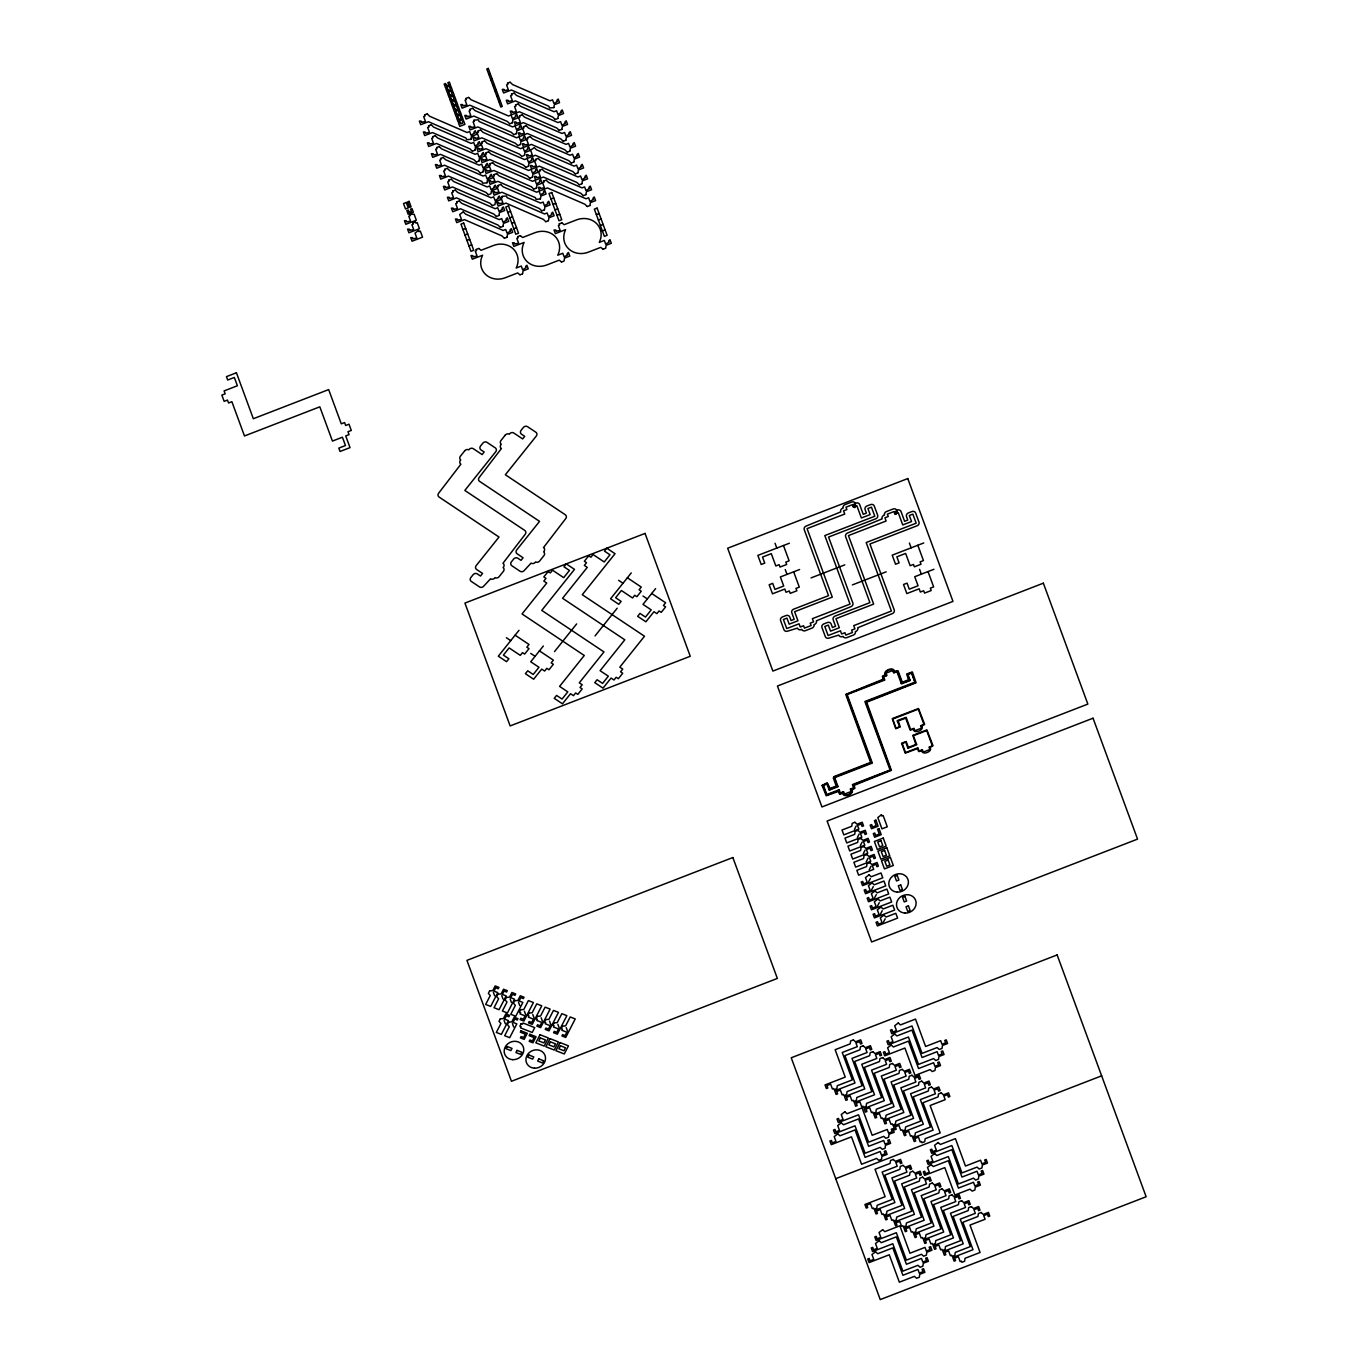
<?xml version="1.0" encoding="UTF-8"?>
<svg xmlns="http://www.w3.org/2000/svg" width="1368" height="1368" viewBox="0 0 1368 1368"><rect width="100%" height="100%" fill="white"/><g stroke="black" fill="none" stroke-linecap="round" stroke-linejoin="round"><path stroke-width="1.5" d="M853.427 506.998C851.392 504.45 855.735 507.956 853.991 506.057C854.966 496.276 857.172 514.265 852.657 504.587L846.005 507.169L846.877 509.546L843.56 510.828L844.74 514.043L807.069 528.629L832.291 597.132L794.62 611.701L797.954 620.781L789.182 624.167L786.959 618.131L783.402 619.499L786.754 628.562L799.066 623.808L800.263 627.023L803.58 625.74L804.452 628.117L811.104 625.552L810.232 623.175L813.55 621.876L812.37 618.661L850.041 604.092L824.818 535.572L874.802 516.232L871.467 507.169L867.928 508.537L870.151 514.59L861.378 517.976L856.847 505.681L853.478 506.981L855.906 503.116A3.027 2.719 -25.3 0 1 859.668 504.587L863.242 514.334L866.389 513.12L865.106 509.631A3.027 2.719 -25.3 0 1 866.987 505.972L870.527 504.604A3.027 2.719 -25.3 0 1 874.289 506.074L877.623 515.138A3.027 2.719 -25.3 0 1 875.759 518.797L828.581 537.043L852.845 602.997A3.027 2.719 -25.3 0 1 850.981 606.64L816.371 620.798A3.027 2.719 -25.3 0 1 814.49 624.441L813.977 624.646A3.027 2.719 -25.3 0 1 812.045 628.1L805.393 630.682A3.027 2.719 -25.3 0 1 801.716 629.383L801.203 629.588A3.027 2.719 -25.3 0 1 797.441 628.117L787.694 631.127A3.027 2.719 -25.3 0 1 783.932 629.656L780.598 620.593A3.027 2.719 -25.3 0 1 782.462 616.934L786.019 615.566A3.027 2.719 -25.3 0 1 789.764 617.036L791.046 620.525L794.192 619.311L791.798 612.796A3.027 2.719 -25.3 0 1 793.679 609.153L828.529 595.661L804.264 529.707A3.027 2.719 -25.3 0 1 806.128 526.064L840.739 511.923A3.027 2.719 -25.3 0 1 842.62 508.263L843.133 508.075A3.027 2.719 -25.3 0 1 845.065 504.604L851.717 502.039A3.027 2.719 -25.3 0 1 855.393 503.321M894.946 513.906L894.022 511.564L887.37 514.129L888.26 516.505L884.925 517.788L886.122 521.02L848.451 535.589L873.656 604.109L835.985 618.678L839.336 627.741L830.547 631.144L828.324 625.091L824.784 626.459L828.119 635.539L840.448 630.768L841.628 633.982L844.945 632.7L845.834 635.077L852.469 632.512L851.597 630.135L854.932 628.852L853.735 625.621L891.406 611.051L866.183 542.532L916.184 523.192L912.849 514.129L909.293 515.497L911.533 521.55L902.743 524.936L898.229 512.641C890.123 517.241 898.468 506.399 896.399 513.342C895.065 511.923 895.168 518.352 897.288 510.093A3.027 2.719 -25.3 0 1 901.033 511.564L904.624 521.293L907.771 520.079L906.488 516.591A3.027 2.719 -25.3 0 1 908.352 512.949L911.909 511.564A3.027 2.719 -25.3 0 1 915.654 513.034L918.988 522.114A3.027 2.719 -25.3 0 1 917.124 525.757L869.945 544.002L894.227 609.957A3.027 2.719 -25.3 0 1 892.346 613.616L857.736 627.758A3.027 2.719 -25.3 0 1 855.872 631.4L855.342 631.606A3.027 2.719 -25.3 0 1 853.41 635.077L846.775 637.642A3.027 2.719 -25.3 0 1 843.081 636.342L842.568 636.548A3.027 2.719 -25.3 0 1 838.806 635.077L829.059 638.087A3.027 2.719 -25.3 0 1 825.314 636.616L821.963 627.553A3.027 2.719 -25.3 0 1 823.844 623.911L827.384 622.525A3.027 2.719 -25.3 0 1 831.145 623.996L832.428 627.484L835.574 626.27L833.18 619.755A3.027 2.719 -25.3 0 1 835.044 616.113L869.911 602.638L845.629 536.683A3.027 2.719 -25.3 0 1 847.51 533.024L882.121 518.882A3.027 2.719 -25.3 0 1 883.985 515.24L884.497 515.035A3.027 2.719 -25.3 0 1 886.43 511.564L893.082 508.999A3.027 2.719 -25.3 0 1 896.758 510.281M829.555 789.507L837.797 786.121M854.436 829.384L856.197 825.93M857.394 837.438L859.155 834.001M908.284 747.544L916.526 744.158M860.352 845.51L862.131 842.055M863.328 853.564L865.089 850.109M866.286 861.618L868.064 858.181M869.261 869.689L871.023 866.235M868.577 881.915L870.356 878.478M871.553 889.987L873.314 886.532M874.511 898.041L876.29 894.586M877.486 906.095L879.248 902.658M880.445 914.166L882.206 910.712M883.42 922.22L885.181 918.783M519.002 630.306L498.311 656.195L506.553 661.684L508.879 658.778L503.39 655.118L509.135 647.919L520.302 655.375L522.49 652.639L524.645 654.092L529.006 648.637L526.851 647.201L529.023 644.465L515.103 635.179M543.352 646.004L530.733 661.77L538.975 667.276L533.212 674.475L527.723 670.799L525.398 673.706L533.64 679.212L541.711 669.106L544.652 671.055L546.824 668.336L548.978 669.773L553.339 664.318L551.184 662.881L553.356 660.145L539.454 650.877M554.502 651.613L576.646 623.911M631.264 572.918L610.573 598.791L618.798 604.297L621.123 601.39L615.634 597.713L621.397 590.514L632.563 597.97L634.735 595.251L636.889 596.687L641.25 591.232L639.095 589.796L641.267 587.06L627.365 577.775M595.029 635.932L617.173 608.23M655.597 588.599L642.994 604.382L651.219 609.871L645.474 617.071L639.985 613.411L637.659 616.318L645.884 621.807L653.972 611.701L656.896 613.651L659.068 610.932L661.24 612.368L665.6 606.913L663.429 605.477L665.617 602.758L651.698 593.473M488.804 74.402L490.274 73.838M490.804 79.84L492.275 79.276M492.805 85.295L494.276 84.73M466.06 98.359L468.54 97.402M424.644 114.878L427.124 113.92M507.545 83.174L510.025 82.217M494.806 90.733L496.276 90.168M496.823 96.17L498.277 95.606M470.062 109.252L472.559 108.277M428.646 125.753L431.125 124.796M511.564 94.067L514.043 93.109M498.824 101.608L500.278 101.044M474.08 120.127L478.424 119.82L479.022 121.478L516.54 137.775L519.088 136.783L520.421 140.408L523.961 138.39A1.761 1.59 -25.3 0 1 523.482 137.125L524.748 135.979L526.082 139.604L520.866 141.622L520.421 144.41M432.664 136.646L435.144 135.688M515.565 104.943L518.044 103.985M478.082 131.003L480.561 130.046M436.666 147.522L439.145 146.564M519.566 115.818L522.046 114.861M509.854 123.787L512.333 122.829M470.917 139.348L466.574 139.639L465.958 137.997L428.458 121.701L420.694 124.693L419.36 121.068L421.036 121.085A1.761 1.59 -25.3 0 1 421.498 122.35L425.448 121.478L423.67 116.639L424.952 116.143L424.559 115.049M553.818 107.645L549.474 107.935L548.859 106.294L511.358 89.997L503.595 92.99L502.261 89.365L503.937 89.382A1.761 1.59 -25.3 0 1 504.399 90.647L508.366 89.775L506.57 84.936L507.87 84.44L507.46 83.345M482.083 141.896L484.563 140.938M440.667 158.414L443.146 157.44M523.568 126.711L526.047 125.753M513.855 134.662L516.334 133.705M472.439 151.181L474.918 150.224M555.34 119.478L557.819 118.52M486.085 152.771L488.564 151.814M444.668 169.29L447.148 168.332M527.569 137.587L530.066 136.629M517.856 145.555L520.336 144.598M476.44 162.057L478.92 161.099M559.341 130.37L561.821 129.413M490.103 163.647L492.583 162.689M448.67 180.166L451.166 179.208M480.442 172.949L482.921 171.992M563.342 141.246L565.839 140.288M494.104 174.54L496.584 173.582M452.688 191.058L455.168 190.084M535.589 159.355L538.069 158.397M525.876 167.306L528.356 166.349M486.94 182.867L482.579 183.175L481.981 181.517L444.463 165.22L436.717 168.23L435.383 164.605L437.042 164.605A1.761 1.59 -25.3 0 1 437.521 165.87L441.471 164.998L439.692 160.159L440.975 159.663L440.581 158.585M567.361 152.139L569.84 151.164M409.767 214.485L414.111 214.178L416.334 220.231L405.8 224.301L404.466 220.676L406.142 220.676A1.761 1.59 -25.3 0 1 406.604 221.941L410.571 221.069L408.793 216.23L410.075 215.734L409.665 214.656M498.106 185.415L500.585 184.458M456.69 201.934L459.169 200.976M539.591 170.23L542.07 169.273M412.879 222.95L415.359 221.975M529.878 178.199L532.357 177.242M488.461 194.718L490.941 193.743L491.471 190.785L496.669 188.767L495.336 185.142L494.087 186.287A1.761 1.59 -25.3 0 0 494.549 187.553L491.026 189.571L489.693 185.945L487.128 186.937L449.627 170.641L447.336 168.401M571.362 163.014L573.842 162.057M502.107 196.308L506.451 196L507.066 197.642L544.567 213.955L547.132 212.963L548.465 216.589L551.988 214.571A1.761 1.59 -25.3 0 1 551.526 213.288L552.775 212.16L554.108 215.785L548.91 217.803L548.465 220.59M463.171 211.852L459.716 214.571L461.495 219.41L457.545 220.282A1.761 1.59 -25.3 0 0 457.083 219.017L455.407 219L456.741 222.625L464.504 219.632L502.005 235.929L504.296 238.169M543.592 181.123L546.071 180.166M418.471 230.44L415.017 233.158L416.795 237.998L412.845 238.87A1.761 1.59 -25.3 0 0 412.366 237.604L410.708 237.604L412.042 241.23L422.558 237.16L420.335 231.107L419.053 231.602L418.642 230.508M533.879 189.075L536.359 188.117M492.463 205.593L494.942 204.636L495.472 201.66L500.671 199.642L499.337 196.017L498.089 197.163A1.761 1.59 -25.3 0 0 498.55 198.428L495.028 200.463L493.694 196.821L491.146 197.813L453.629 181.517L451.337 179.276M575.364 173.89L577.843 172.932M540.36 198.993L536.017 199.3L535.418 197.642L497.901 181.345L490.137 184.355L488.804 180.73L490.479 180.73A1.761 1.59 -25.3 0 1 490.958 182.012L494.908 181.123L493.13 176.301L494.412 175.805L494.019 174.711M462.948 229.567L465.684 228.507M496.464 216.469L498.944 215.511M507.784 212.468L510.538 211.407M579.365 184.783L581.845 183.808M550.996 199.01L553.749 197.95M464.949 235.005L467.685 233.945M509.785 217.922L512.538 216.845M552.997 204.448L555.75 203.387M541.882 210.843L544.379 209.885M500.466 227.362L502.945 226.404M466.95 240.443L469.703 239.383M511.803 223.36L514.539 222.3M583.384 195.658L585.863 194.701M554.998 209.885L557.751 208.825M468.95 245.881L471.704 244.821M513.804 228.798L516.54 227.738M556.998 215.34L559.751 214.263M545.9 221.719L548.38 220.761M504.467 238.237L506.964 237.28M476.252 249.386L478.732 248.429M587.385 206.534L589.865 205.576M517.788 236.596L520.268 235.638M559.324 223.805L561.803 222.847M596.362 214.605L599.116 213.545M598.363 220.043L601.116 218.983M600.364 225.481L603.117 224.42M602.365 230.936L605.118 229.858M520.045 274.814L522.525 273.856M561.564 262.023L564.043 261.049L564.574 258.09L569.789 256.072L568.455 252.447L567.207 253.593A1.761 1.59 -25.3 0 0 567.669 254.858L564.129 256.876L562.795 253.251L557.734 255.218A19.015 17.168 -25.3 0 0 554.963 236.254A19.015 17.168 -25.3 0 0 534.991 232.697L522.576 237.502L520.438 235.706M603.1 249.215L605.579 248.258M789.421 543.216L757.855 555.408L761.206 564.488L764.746 563.103L762.523 557.067L771.295 553.664L775.827 565.959L779.144 564.676L780.016 567.053L786.668 564.488L785.796 562.111L789.114 560.812L783.471 545.507M799.613 569.515L780.376 576.954L783.71 586.017L774.938 589.42L772.715 583.366L769.158 584.752L772.492 593.815L784.822 589.044L786.001 592.276L789.336 590.993L790.208 593.37L796.86 590.788L795.971 588.411L799.305 587.129L793.662 571.807M811.036 577.912L844.808 564.847M923.759 542.959L892.21 555.169L895.544 564.232L899.084 562.864L896.861 556.827L905.633 553.424L910.165 565.719L913.482 564.437L914.371 566.814L921.006 564.249L920.134 561.872L923.451 560.572L917.825 545.268M852.418 584.888L886.19 571.824M933.951 569.276L914.713 576.715L918.048 585.778L909.275 589.181L907.052 583.127L903.513 584.495L906.847 593.575L919.159 588.804L920.356 592.036L923.674 590.737L924.546 593.114L931.198 590.548L930.325 588.172L933.643 586.889L928.017 571.567M886.054 675.142L883.027 676.459L883.916 679.657L846.467 694.397L871.467 762.728L834.309 777.127L837.13 786.378M894.039 672.047L897.511 671.243L901.888 683.059M901.221 683.316L909.583 680.289M897.989 720.97L906.368 717.926M913.55 729.195L910.096 730.033L905.701 718.183M921.519 726.1L924.648 724.356L918.509 708.521L892.261 718.593L895.749 728.751L900.264 726.887L898.246 721.073M918.082 748.381L905.24 753.169L901.58 743.217L906.163 741.559L908.403 747.287M921.929 750.587L918.749 751.63L917.415 748.638M929.898 747.492L933.027 745.748L926.888 729.913L912.815 735.385L915.859 744.414M839.354 790.345L826.614 795.15L822.852 785.181L827.435 783.522L829.692 789.25M843.201 792.551L840.072 793.594L838.687 790.601M851.17 789.456L854.248 788.053L853.307 784.941L890.79 770.064L865.773 701.87L915.243 682.717L911.721 672.457L907.309 674.356L909.327 680.187M835.728 1178.686L1101.65 1075.829M642.96 596.02L647.338 598.928M618.627 580.323L622.987 583.247M530.716 653.408L535.093 656.332M506.365 637.727L510.743 640.651M919.57 569.327L921.348 574.15M909.395 543.028L911.156 547.833M929.676 746.894C934.156 751.545 921.16 756.213 921.707 749.972M921.297 725.502C925.76 730.153 912.815 734.838 913.328 728.597M894.262 672.663C894.672 666.284 881.847 671.26 886.276 675.741M785.232 569.567L787.01 574.389M775.04 543.267L776.819 548.089M850.947 788.857C855.41 793.491 842.414 798.211 842.979 791.935M553.903 107.474L554.348 104.669L559.546 102.668L558.212 99.026L556.964 100.172A1.761 1.59 -25.3 0 0 557.426 101.437L553.903 103.472L552.569 99.847L550.004 100.822L512.504 84.525L510.213 82.285M557.905 118.349L558.349 115.562L563.565 113.544L562.214 109.919L560.966 111.065A1.761 1.59 -25.3 0 0 561.444 112.33L557.905 114.348L556.571 110.722L554.023 111.714L516.505 95.418L514.214 93.178M561.923 129.242L562.351 126.437L567.566 124.42L566.232 120.794L564.984 121.94A1.761 1.59 -25.3 0 0 565.446 123.205L561.906 125.223L560.572 121.598L558.024 122.59L520.507 106.294L518.216 104.053M565.924 140.117L566.352 137.33L571.567 135.312L570.234 131.687L568.985 132.816A1.761 1.59 -25.3 0 0 569.447 134.081L565.907 136.116L564.574 132.491L562.026 133.465L524.525 117.169L522.234 114.929M569.926 150.993L570.37 148.206L575.569 146.188L574.235 142.563L572.987 143.708A1.761 1.59 -25.3 0 0 573.449 144.974L569.926 146.992L568.592 143.366L566.027 144.358L528.527 128.062L526.235 125.822M573.927 161.886L574.372 159.081L579.57 157.063L578.236 153.438L576.988 154.584A1.761 1.59 -25.3 0 0 577.467 155.849L573.927 157.884L572.594 154.242L570.046 155.234L532.528 138.938L530.237 136.697M577.929 172.761L578.373 169.974L583.589 167.956L582.255 164.331L580.99 165.46A1.761 1.59 -25.3 0 0 581.468 166.742L577.929 168.76L576.595 165.135L574.047 166.126L536.53 149.813L534.238 147.59L530.613 150.224L532.391 155.063L528.424 155.935A1.761 1.59 -25.3 0 0 527.962 154.669L526.287 154.669L527.62 158.295L535.384 155.285L572.901 171.581L575.193 173.822M581.947 183.637L582.375 180.85L587.59 178.832L586.256 175.207L585.008 176.352A1.761 1.59 -25.3 0 0 585.47 177.618L581.93 179.635L580.596 176.01L578.048 177.002L540.531 160.706L538.24 158.466M585.949 194.53L586.393 191.725L591.592 189.725L590.258 186.082L589.01 187.228A1.761 1.59 -25.3 0 0 589.471 188.493L585.949 190.528L584.598 186.903L582.05 187.878L544.549 171.581L542.258 169.341M589.95 205.405L590.395 202.618L595.593 200.6L594.259 196.975L593.011 198.121A1.761 1.59 -25.3 0 0 593.473 199.386L589.95 201.404L588.616 197.779L586.051 198.77L548.551 182.474L546.26 180.234M605.665 248.087L606.109 245.299L611.325 243.282L609.991 239.656L608.726 240.802A1.761 1.59 -25.3 0 0 609.205 242.068L605.665 244.085L604.331 240.46L599.269 242.427A19.015 17.168 -25.3 0 0 596.499 223.463A19.015 17.168 -25.3 0 0 576.509 219.906L564.112 224.711L561.974 222.916M555.169 119.409L552.877 117.169L515.36 100.873L507.596 103.882L506.263 100.257L507.938 100.257A1.761 1.59 -25.3 0 1 508.4 101.523L512.367 100.651L510.589 95.828L511.871 95.315L511.461 94.238M559.17 130.302L556.879 128.062L519.361 111.766L511.598 114.758L510.264 111.133L511.94 111.15A1.761 1.59 -25.3 0 1 512.419 112.415L516.369 111.543L514.59 106.704L515.873 106.208L515.479 105.114M563.171 141.178L560.88 138.938L523.363 122.641L515.616 125.651L514.283 122.008L515.958 122.026A1.761 1.59 -25.3 0 1 516.42 123.291L520.37 122.419L518.592 117.58L519.874 117.084L519.481 116.006M567.173 152.053L564.881 149.813L527.381 133.517L519.618 136.526L518.284 132.901L519.96 132.901A1.761 1.59 -25.3 0 1 520.421 134.184L524.371 133.294L522.593 128.472L523.876 127.976L523.482 126.882M571.174 162.946L568.883 160.706L531.382 144.41L523.619 147.402L522.285 143.777L523.961 143.794A1.761 1.59 -25.3 0 1 524.423 145.059L528.39 144.187L526.612 139.348L527.894 138.852L527.484 137.758M579.194 184.714L576.903 182.474L539.385 166.178L531.639 169.17L530.288 165.545L531.964 165.545A1.761 1.59 -25.3 0 1 532.443 166.828L536.393 165.956L534.614 161.116L535.897 160.62L535.504 159.526M583.196 195.59L580.904 193.35L543.404 177.053L535.64 180.046L534.307 176.421L535.982 176.438A1.761 1.59 -25.3 0 1 536.444 177.703L540.394 176.831L538.616 171.992L539.898 171.496L539.505 170.401M587.197 206.465L584.905 204.225L547.405 187.929L539.642 190.939L538.308 187.313L539.984 187.313A1.761 1.59 -25.3 0 1 540.446 188.579L544.396 187.707L542.617 182.867L543.917 182.371L543.506 181.294M602.929 249.147L600.791 247.352L588.377 252.157A19.015 17.168 -25.3 0 1 568.404 248.6A19.015 17.168 -25.3 0 1 565.634 229.636L555.357 233.62L554.023 229.995L555.699 229.995A1.761 1.59 -25.3 0 1 556.16 231.26L560.128 230.388L558.349 225.566L559.632 225.053L559.238 223.976M512.419 122.658L512.863 119.854L518.062 117.836L516.728 114.211L515.479 115.357A1.761 1.59 -25.3 0 0 515.941 116.622L512.419 118.657L511.085 115.015L508.52 116.006L471.019 99.71L468.728 97.47M516.42 133.534L516.865 130.747L522.063 128.729L520.729 125.104L519.481 126.232A1.761 1.59 -25.3 0 0 519.96 127.515L516.42 129.532L515.086 125.907L512.538 126.899L475.021 110.603L472.729 108.363M528.441 166.178L528.886 163.391L534.084 161.373L532.75 157.748L531.502 158.893A1.761 1.59 -25.3 0 0 531.964 160.159L528.441 162.176L527.09 158.551L524.543 159.543L487.042 143.247L484.751 141.007M532.443 177.07L532.887 174.266L538.086 172.248L536.752 168.623L535.504 169.769A1.761 1.59 -25.3 0 0 535.965 171.034L532.443 173.052L531.109 169.427L528.544 170.419L491.044 154.122L488.752 151.882M536.444 187.946L536.889 185.159L542.104 183.141L540.753 179.516L539.505 180.644A1.761 1.59 -25.3 0 0 539.984 181.91L536.444 183.945L535.11 180.32L532.562 181.294L495.045 164.998L492.754 162.758M540.446 198.822L540.89 196.034L546.106 194.017L544.772 190.391L543.524 191.537A1.761 1.59 -25.3 0 0 543.985 192.803L540.446 194.82L539.112 191.195L536.564 192.187L499.046 175.891L496.755 173.65M544.464 209.714L544.891 206.91L550.107 204.892L548.773 201.267L547.525 202.413A1.761 1.59 -25.3 0 0 547.987 203.678L544.447 205.713L543.113 202.071L540.565 203.062L503.065 186.766L500.756 184.526M561.393 261.955L559.255 260.142L546.858 264.947A19.015 17.168 -25.3 0 1 526.868 261.391A19.015 17.168 -25.3 0 1 524.098 242.444L513.838 246.411L512.504 242.786L514.163 242.786A1.761 1.59 -25.3 0 1 514.642 244.068L518.592 243.196L516.813 238.357L518.096 237.861L517.702 236.767M509.666 123.718L507.374 121.478L469.874 105.182L462.11 108.175L460.777 104.549L462.452 104.566A1.761 1.59 -25.3 0 1 462.914 105.832L466.864 104.96L465.086 100.12L466.368 99.625L465.975 98.53M513.684 134.594L511.375 132.354L473.875 116.058L466.112 119.067L464.778 115.442L466.454 115.442A1.761 1.59 -25.3 0 1 466.916 116.707L470.883 115.835L469.104 110.996L470.387 110.5L469.976 109.423M517.685 145.487L515.394 143.247L477.877 126.95L470.113 129.943L468.779 126.318L470.455 126.318A1.761 1.59 -25.3 0 1 470.917 127.6L474.884 126.728L473.106 121.889L474.388 121.393L473.978 120.298M525.688 167.238L523.397 164.998L485.896 148.702L478.133 151.711L476.799 148.086L478.475 148.086A1.761 1.59 -25.3 0 1 478.937 149.351L482.887 148.479L481.109 143.657L482.391 143.144L481.998 142.067M529.69 178.131L527.398 175.891L489.898 159.594L482.134 162.587L480.801 158.962L482.476 158.979A1.761 1.59 -25.3 0 1 482.938 160.244L486.888 159.372L485.11 154.533L486.409 154.037L485.999 152.942M533.708 189.006L531.417 186.766L493.899 170.47L486.136 173.48L484.802 169.837L486.478 169.854A1.761 1.59 -25.3 0 1 486.94 171.12L490.907 170.248L489.128 165.408L490.411 164.912L490 163.835M541.711 210.775L539.419 208.535L501.902 192.238L494.156 195.231L492.822 191.605L494.481 191.623A1.761 1.59 -25.3 0 1 494.959 192.888L498.91 192.016L497.131 187.177L498.414 186.681L498.02 185.586M545.712 221.65L543.421 219.41L505.921 203.114L498.157 206.123L496.823 202.498L498.499 202.498A1.761 1.59 -25.3 0 1 498.961 203.764L502.911 202.892L501.133 198.052L502.415 197.556L502.022 196.479M480.732 130.114L483.024 132.354L520.541 148.65L523.089 147.676L524.423 151.301L527.962 149.266A1.761 1.59 -25.3 0 1 527.501 148L528.749 146.855L530.083 150.497L524.867 152.498L524.44 155.302L521.858 156.431L519.395 154.122L481.878 137.826L474.132 140.819L472.798 137.193L474.457 137.21A1.761 1.59 -25.3 0 1 474.935 138.476L478.886 137.604L477.107 132.764L478.39 132.268L477.996 131.174M522.61 273.685L523.055 270.881L528.253 268.863L526.919 265.238L525.671 266.384A1.761 1.59 -25.3 0 0 526.133 267.649L522.61 269.667L521.276 266.042L516.198 268.008A19.015 17.168 -25.3 0 0 513.428 249.061A19.015 17.168 -25.3 0 0 493.455 245.505L481.04 250.293L478.92 248.497M471.002 139.16L471.447 136.373L476.645 134.355L475.312 130.73L474.063 131.875A1.761 1.59 -25.3 0 0 474.525 133.141L471.002 135.158L469.651 131.533L467.104 132.525L429.603 116.229L427.312 113.989M475.004 150.053L475.448 147.248L480.647 145.247L479.313 141.622L478.065 142.751A1.761 1.59 -25.3 0 0 478.526 144.016L475.004 146.051L473.67 142.426L471.105 143.401L433.605 127.104L431.313 124.864M479.005 160.928L479.45 158.141L484.665 156.123L483.314 152.498L482.066 153.643A1.761 1.59 -25.3 0 0 482.545 154.909L479.005 156.927L477.671 153.302L475.124 154.293L437.606 137.997L435.315 135.757M483.024 171.821L483.451 169.016L488.667 166.999L487.333 163.373L486.085 164.519A1.761 1.59 -25.3 0 0 486.546 165.785L483.007 167.802L481.673 164.177L479.125 165.169L441.608 148.873L439.316 146.632M487.025 182.696L487.453 179.909L492.668 177.891L491.334 174.266L490.086 175.395A1.761 1.59 -25.3 0 0 490.548 176.677L487.008 178.695L485.674 175.07L483.126 176.044L445.626 159.748L443.317 157.508M499.029 215.34L499.474 212.553L504.689 210.535L503.356 206.91L502.09 208.039A1.761 1.59 -25.3 0 0 502.569 209.321L499.029 211.339L497.695 207.714L495.148 208.706L457.63 192.409L455.339 190.169M503.048 226.216L503.475 223.429L508.691 221.411L507.357 217.786L506.109 218.931A1.761 1.59 -25.3 0 0 506.57 220.197L503.031 222.214L501.697 218.589L499.149 219.581L461.632 203.285L459.34 201.045M507.049 237.109L507.494 234.304L512.692 232.303L511.358 228.661L510.11 229.807A1.761 1.59 -25.3 0 0 510.572 231.072L507.032 233.107L505.698 229.482L503.15 230.457L465.65 214.16L463.359 211.92M519.857 274.746L517.737 272.933L505.322 277.738A19.015 17.168 -25.3 0 1 485.349 274.181A19.015 17.168 -25.3 0 1 482.579 255.235L472.302 259.202L470.968 255.577L472.644 255.594A1.761 1.59 -25.3 0 1 473.106 256.859L477.056 255.987L475.277 251.148L476.56 250.652L476.167 249.557M472.251 151.113L469.959 148.873L432.459 132.576L424.696 135.586L423.362 131.944L425.038 131.961A1.761 1.59 -25.3 0 1 425.499 133.226L429.466 132.354L427.671 127.515L428.971 127.019L428.56 125.924M476.269 161.988L473.978 159.748L436.46 143.452L428.697 146.462L427.363 142.836L429.039 142.836A1.761 1.59 -25.3 0 1 429.501 144.102L433.468 143.23L431.689 138.407L432.972 137.894L432.562 136.817M480.271 172.881L477.979 170.641L440.462 154.345L432.698 157.337L431.365 153.712L433.04 153.729A1.761 1.59 -25.3 0 1 433.519 154.994L437.469 154.122L435.691 149.283L436.973 148.787L436.58 147.693M488.273 194.632L485.982 192.409L448.482 176.096L440.718 179.105L439.384 175.48L441.06 175.48A1.761 1.59 -25.3 0 1 441.522 176.763L445.472 175.873L443.694 171.051L444.976 170.555L444.583 169.461M492.275 205.525L489.983 203.285L452.483 186.988L444.72 189.981L443.386 186.356L445.062 186.373A1.761 1.59 -25.3 0 1 445.523 187.638L449.491 186.766L447.695 181.927L448.995 181.431L448.584 180.337M496.293 216.4L494.002 214.16L456.484 197.864L448.721 200.874L447.387 197.248L449.063 197.248A1.761 1.59 -25.3 0 1 449.525 198.514L453.492 197.642L451.714 192.803L452.996 192.307L452.586 191.229M500.295 227.293L498.003 225.053L460.486 208.757L452.74 211.749L451.389 208.124L453.064 208.141A1.761 1.59 -25.3 0 1 453.543 209.407L457.493 208.535L455.715 203.695L456.998 203.199L456.604 202.105M415.53 222.043L415.94 223.138L417.223 222.642L419.446 228.695L408.912 232.765L407.578 229.14L409.254 229.14A1.761 1.59 -25.3 0 1 409.733 230.405L413.683 229.533L411.905 224.694L413.187 224.198L412.794 223.121M566.249 1027.607L567.498 1031.027M557.887 1024.324L559.136 1027.744M549.509 1021.058L550.774 1024.478M541.147 1017.775L542.412 1021.195M532.785 1014.509L534.05 1017.929M524.423 1011.226L525.671 1014.646M518.489 1002.18L519.755 1005.6M510.127 998.914L511.375 1002.334M512.419 1023.606L513.667 1027.026M501.765 995.63L503.014 999.05M504.057 1020.34L505.305 1023.76M493.386 992.364L494.652 995.784M822.065 785.471L826.238 795.749L838.242 791.474L839.644 794.175L842.756 793.406C843.663 798.399 854.607 794.124 852.059 789.815L854.897 788.276L854.196 785.3L891.406 770.389L866.662 702.212L916.098 682.717L912.388 671.996L906.762 673.945L908.438 679.828L902.316 682.204L898.058 670.782L894.467 671.192C893.509 666.199 882.651 670.576 885.164 674.783L882.394 676.237L883.027 679.298L845.766 694.414L870.578 762.386L833.864 776.648L833.317 778.084L836.241 786.019L830.12 788.395L827.093 782.752L822.065 785.471M408.878 211.561L409.169 212.468L411.426 211.595L410.537 209.167L412.007 208.603L413.341 212.228L408.16 214.246L406.826 210.604L408.28 210.039L408.878 211.561M446.224 85.004L446.515 85.893L448.772 85.021L447.883 82.61L449.354 82.029L450.688 85.671L445.506 87.672L444.173 84.046L445.626 83.482L446.224 85.004M448.003 89.843L448.294 90.733L450.551 89.86L449.662 87.432L451.132 86.868L452.466 90.493L447.285 92.511L445.951 88.886L447.404 88.322L448.003 89.843M449.781 94.666L450.072 95.572L452.346 94.7L451.44 92.272L452.911 91.707L454.244 95.332L449.063 97.35L447.729 93.708L449.183 93.144L449.781 94.666M451.56 99.505L451.85 100.411L454.125 99.522L453.236 97.111L454.689 96.547L456.023 100.172L450.841 102.172L449.508 98.547L450.961 97.983L451.56 99.505M453.338 104.344L453.646 105.233L455.903 104.361L455.014 101.95L456.467 101.386L457.801 105.011L452.62 107.012L451.286 103.387L452.757 102.822L453.338 104.344M455.116 109.183L455.424 110.073L457.681 109.201L456.792 106.79L458.246 106.225L459.58 109.85L454.398 111.851L453.064 108.226L454.535 107.662L455.116 109.183M456.912 114.023L457.203 114.912L459.46 114.04L458.571 111.629L460.024 111.047L461.358 114.69L456.177 116.69L454.843 113.065L456.314 112.501L456.912 114.023M458.69 118.862L458.981 119.751L461.238 118.879L460.349 116.451L461.82 115.887L463.154 119.512L457.955 121.53L456.621 117.904L458.092 117.323L458.69 118.862M828.854 789.49L830.256 789.439L828.854 789.49M897.288 720.953L898.212 721.569L897.63 720.423L906.146 717.328L910.66 729.623L913.978 728.323L914.867 730.717L921.502 728.135L920.63 725.758L923.964 724.476L918.321 709.154L892.705 719.072L896.04 728.135L899.58 726.767L897.305 720.902M908.882 680.272L910.284 680.204L908.882 680.272M907.582 747.526L908.985 747.509L907.582 747.475M489.641 990.842L488.359 993.356L490.257 995.528L485.674 1004.454L490.684 1006.42L497.781 992.621L494.019 991.133L495.729 987.781L498.243 988.773L498.944 987.405L495.182 985.935L492.771 990.654L489.641 990.842M498.02 994.126L496.721 996.639L498.619 998.794L494.036 1007.737L499.064 1009.704L506.143 995.887L502.381 994.416L504.108 991.065L506.605 992.039L507.306 990.688L503.544 989.218L501.133 993.92L498.02 994.126M506.382 997.392L505.083 999.905L506.998 1002.077L502.398 1011.003L507.425 1012.97L514.505 999.17L510.743 997.682L512.47 994.348L514.984 995.323L515.685 993.955L511.906 992.484L509.494 997.204L506.382 997.392M500.312 1018.818L499.012 1021.332L500.927 1023.503L496.327 1032.43L501.355 1034.396L508.434 1020.596L504.672 1019.109L506.399 1015.757L508.913 1016.749L509.597 1015.381L505.835 1013.91L503.424 1018.63L500.312 1018.818M514.744 1000.675L513.445 1003.189L515.36 1005.343L510.777 1014.286L515.787 1016.253L522.884 1002.436L519.122 1000.966L520.832 997.614L523.346 998.606L524.047 997.238L520.285 995.767L517.856 1000.47L514.744 1000.675M508.674 1022.101L507.374 1024.615L509.289 1026.77L504.689 1035.713L509.717 1037.679L516.813 1023.862L513.034 1022.392L514.761 1019.04L517.275 1020.015L517.976 1018.664L514.197 1017.193L511.786 1021.896L508.674 1022.101M520.678 1009.721L519.378 1012.235L520.644 1012.73L520.028 1013.91L525.056 1015.86L523.328 1019.211L520.832 1018.237L520.131 1019.605L523.893 1021.075L533.4 1002.556L528.373 1000.589L523.79 1009.516L520.678 1009.721M507.22 1046.52L506.092 1048.709L510.897 1050.59L512.025 1048.401L507.22 1046.52M521.157 1023.691L519.874 1026.222L521.122 1026.718L520.524 1027.881L532.237 1032.481L534.734 1027.607L523.021 1023.007L522.422 1024.187L521.157 1023.691M529.04 1012.987L527.757 1015.501L529.006 1015.996L528.407 1017.176L533.417 1019.143L531.707 1022.495L529.194 1021.503L528.493 1022.871L532.255 1024.341L541.762 1005.822L536.735 1003.855L532.152 1012.799L529.04 1012.987M521.02 1030.839L520.319 1032.19L525.329 1034.157L523.619 1037.508L521.105 1036.534L520.404 1037.902L524.166 1039.372L527.296 1033.302L521.02 1030.839M517.036 1050.368L515.924 1052.556L520.729 1054.437L521.858 1052.248L517.036 1050.368M537.402 1016.27L536.119 1018.784L537.367 1019.28L536.769 1020.46L541.779 1022.426L540.069 1025.778L537.556 1024.786L536.854 1026.154L540.616 1027.625L550.124 1009.105L545.114 1007.139L540.514 1016.065L537.402 1016.27M529.792 1034.276L529.108 1035.644L534.119 1037.611L532.391 1040.963L529.895 1039.971L529.194 1041.339L532.956 1042.809L536.068 1036.739L529.792 1034.276M545.781 1019.536L544.481 1022.067L545.729 1022.546L545.131 1023.726L550.141 1025.692L548.431 1029.044L545.918 1028.069L545.216 1029.42L548.978 1030.891L558.486 1012.371L553.476 1010.405L548.893 1019.348L545.781 1019.536M528.954 1055.036L527.843 1057.225L532.648 1059.106L533.776 1056.917L528.954 1055.036M540.018 1034.704L535.846 1042.843L544.207 1046.11L548.38 1037.987L540.018 1034.704M540.36 1037.919L538.804 1040.928L543.865 1042.912L545.422 1039.902L540.36 1037.919M554.143 1022.819L552.843 1025.333L554.108 1025.829L553.493 1027.009L558.52 1028.975L556.793 1032.327L554.279 1031.335L553.595 1032.703L557.357 1034.174L566.865 1015.655L561.838 1013.688L557.255 1022.614L554.143 1022.819M538.787 1058.883L537.658 1061.072L542.48 1062.953L543.609 1060.764L538.787 1058.883M550.056 1038.637L545.883 1046.759L554.245 1050.043L558.418 1041.92L550.056 1038.637M550.398 1041.852L548.842 1044.861L553.903 1046.828L555.459 1043.835L550.398 1041.852M562.505 1026.085L561.205 1028.616L562.47 1029.095L561.855 1030.275L566.882 1032.241L565.155 1035.593L562.658 1034.618L561.957 1035.969L565.719 1037.44L575.227 1018.921L570.199 1016.954L565.617 1025.897L562.505 1026.085M560.093 1042.57L555.921 1050.692L564.283 1053.976L568.455 1045.853L560.093 1042.57M560.435 1045.785L558.896 1048.777L563.941 1050.761L565.497 1047.768L560.435 1045.785M464.778 450.739L460.418 456.194A3.027 2.719 -25.3 0 0 460.742 459.939L460.4 460.349A3.027 2.719 -25.3 0 0 460.879 464.214L438.632 493.215A3.027 2.719 -25.3 0 0 439.111 497.063L499.012 537.043L476.167 565.634A3.027 2.719 -25.3 0 0 476.645 569.498L482.562 573.449L480.493 576.031L477.329 573.91A3.027 2.719 -25.3 0 0 473.157 574.663L470.831 577.57A3.027 2.719 -25.3 0 0 471.31 581.434L479.552 586.94A3.027 2.719 -25.3 0 0 483.725 586.171L490.565 578.784A3.027 2.719 -25.3 0 0 494.72 578.031L495.062 577.604A3.027 2.719 -25.3 0 0 499.064 576.732L503.424 571.294A3.027 2.719 -25.3 0 0 503.099 567.549L503.441 567.121A3.027 2.719 -25.3 0 0 502.962 563.257L525.209 534.272A3.027 2.719 -25.3 0 0 524.731 530.408L464.829 490.428L495.746 451.731A3.027 2.719 -25.3 0 0 495.267 447.866L487.042 442.377A3.027 2.719 -25.3 0 0 482.87 443.129L480.544 446.036A3.027 2.719 -25.3 0 0 481.023 449.901L484.186 452.021L482.134 454.586L473.294 448.687A3.027 2.719 -25.3 0 0 469.121 449.456L468.779 449.867A3.027 2.719 -25.3 0 0 464.778 450.739M505.305 435.058L500.962 440.513A3.027 2.719 -25.3 0 0 501.269 444.258L500.927 444.685A3.027 2.719 -25.3 0 0 501.406 448.533L479.159 477.535A3.027 2.719 -25.3 0 0 479.638 481.399L539.556 521.379L516.694 549.953A3.027 2.719 -25.3 0 0 517.172 553.818L523.089 557.768L521.037 560.35L517.856 558.229A3.027 2.719 -25.3 0 0 513.701 558.982L511.375 561.906A3.027 2.719 -25.3 0 0 511.854 565.754L520.079 571.26A3.027 2.719 -25.3 0 0 524.252 570.49L531.092 563.103A3.027 2.719 -25.3 0 0 535.264 562.351L535.606 561.923A3.027 2.719 -25.3 0 0 539.591 561.068L543.951 555.613A3.027 2.719 -25.3 0 0 543.643 551.868L543.968 551.441A3.027 2.719 -25.3 0 0 543.489 547.576L565.736 518.592A3.027 2.719 -25.3 0 0 565.258 514.727L505.356 474.747L536.29 436.05A3.027 2.719 -25.3 0 0 535.811 432.185L527.569 426.696A3.027 2.719 -25.3 0 0 523.397 427.449L521.071 430.356A3.027 2.719 -25.3 0 0 521.55 434.22L524.731 436.341L522.661 438.923L513.821 433.023A3.027 2.719 -25.3 0 0 509.648 433.776L509.306 434.203A3.027 2.719 -25.3 0 0 505.305 435.058M548.192 571.482L543.831 576.937L545.986 578.373L543.814 581.109L546.738 583.059L522.046 613.958L584.273 655.494L559.58 686.394L567.806 691.883L562.06 699.082L556.571 695.423L554.245 698.33L562.47 703.819L570.559 693.713L573.483 695.679L575.654 692.943L577.826 694.38L582.187 688.942L580.015 687.488L582.204 684.769L579.28 682.82L603.972 651.92L541.745 610.385L574.509 569.379L566.266 563.89L563.958 566.797L569.447 570.456L563.684 577.655L552.518 570.199L550.346 572.918L548.192 571.482M588.719 555.801L584.358 561.256L586.513 562.71L584.341 565.429L587.265 567.378L562.573 598.278L624.8 639.814L600.107 670.713L608.35 676.202L602.587 683.401L597.098 679.742L594.772 682.649L603.014 688.138L611.086 678.032L614.01 679.999L616.199 677.263L618.353 678.716L622.714 673.261L620.559 671.808L622.731 669.089L619.807 667.139L644.499 636.24L582.272 594.704L615.053 553.698L606.811 548.209L604.485 551.116L609.974 554.775L604.229 561.974L593.062 554.519L590.873 557.255L588.719 555.801M488.273 68.4L486.803 68.964L500.825 107.046L502.278 106.482L488.273 68.4M459.887 122.162L458.434 122.727L459.768 126.352L464.932 124.351L463.598 120.726L462.35 121.906A1.761 1.59 -25.3 0 0 462.794 123.086L460.554 123.958A1.761 1.59 -25.3 0 0 460.127 122.778L459.887 122.162M406.245 202.464L403.509 203.541L405.509 208.979L408.262 207.919L406.245 202.464M409.083 201.37L407.63 201.934L409.63 207.389L411.084 206.825L409.083 201.37M463.684 223.069L460.948 224.13L470.951 251.336L473.704 250.258L463.684 223.069M508.537 205.97L505.784 207.03L515.804 234.236L518.54 233.176L508.537 205.97M551.749 192.512L548.995 193.572L558.999 220.778L561.752 219.718L551.749 192.512M597.098 208.107L594.362 209.167L604.365 236.373L607.118 235.313L597.098 208.107M236.425 372.78L226.438 376.645L227.686 380.013L234.338 377.448L237.399 385.759L224.096 390.906L225.173 393.813L221.855 395.113L224.147 401.354L227.481 400.072L228.559 402.996L231.876 401.696L244.479 435.964L319.821 406.826L332.441 441.077L342.41 437.213L345.471 445.541L338.819 448.106L340.051 451.474L350.037 447.627L345.728 435.93L349.045 434.648L347.985 431.724L351.302 430.441L348.994 424.2L345.676 425.482L344.599 422.558L341.282 423.841L328.662 389.589L253.337 418.728L236.425 372.78M645.046 533.417L464.932 603.083L510.144 725.929L690.259 656.264L645.046 533.417M907.771 478.561L727.656 548.226L772.869 671.072L952.983 601.407L907.771 478.561M1043.356 583.178L777.434 686.035L821.946 806.949L1087.851 704.092L1043.356 583.178M892.723 670.542L886.071 673.107L886.943 675.484L883.625 676.767L884.805 679.999L847.134 694.568L872.356 763.087L834.685 777.657L838.02 786.72L829.247 790.123L827.024 784.069L823.468 785.437L826.802 794.517L839.131 789.746L840.311 792.961L843.646 791.679L844.518 794.056L851.17 791.491L850.28 789.114L853.615 787.831L852.418 784.599L890.089 770.03L864.884 701.51L914.867 682.17L911.533 673.107L907.993 674.475L910.216 680.529L901.444 683.914L896.912 671.637L893.595 672.919L892.723 670.542M926.7 730.546L913.396 735.693L916.748 744.756L907.959 748.159L905.736 742.106L902.196 743.474L905.53 752.554L917.86 747.783L919.04 751.015L922.357 749.715L923.246 752.092L929.881 749.527L929.009 747.15L932.343 745.868L926.7 730.546M732.855 857.531L466.933 960.37L511.444 1081.284L777.349 978.428L732.855 857.531M1093.049 718.2L827.127 821.056L871.638 941.971L1137.543 839.114L1093.049 718.2M854.897 822.288L852.161 823.348L851.768 826.272L842.004 830.034L843.799 834.873L858.865 829.042L857.531 825.417L861.19 823.998L862.079 826.426L863.55 825.844L862.216 822.219L857.086 824.203L854.897 822.288M881.385 814.815L877.811 817.568L881.967 828.854L887.285 826.802L883.13 815.516L881.847 816.012L881.385 814.815M875.896 820.15L874.409 820.732L876.187 825.571L872.528 826.99L871.638 824.562L870.168 825.143L871.501 828.769L878.119 826.204L875.896 820.15M857.873 830.359L855.12 831.419L854.726 834.326L844.979 838.105L846.758 842.944L861.823 837.113L860.489 833.488L864.149 832.069L865.038 834.48L866.525 833.916L865.192 830.29L860.044 832.274L857.873 830.359M879.008 828.615L877.521 829.196L879.299 834.035L875.657 835.438L874.75 833.026L873.28 833.608L874.614 837.233L881.231 834.668L879.008 828.615M860.831 838.413L858.095 839.473L857.702 842.397L847.938 846.159L849.733 850.999L864.798 845.168L863.464 841.542L867.124 840.123L868.013 842.551L869.484 841.97L868.15 838.345L863.02 840.328L860.831 838.413M883.232 838.054L874.374 841.491L877.35 849.545L886.207 846.125L883.232 838.054M863.806 846.467L861.053 847.527L860.66 850.451L850.913 854.213L852.691 859.053L867.757 853.222L866.423 849.596L870.082 848.194L870.971 850.605L872.459 850.024L871.125 846.399L865.978 848.399L863.806 846.467M881.026 840.739L877.76 842.004L879.556 846.877L882.822 845.612L881.026 840.739M866.765 854.538L864.029 855.599L863.635 858.505L853.871 862.285L855.667 867.124L870.732 861.293L869.398 857.668L873.058 856.248L873.947 858.659L875.417 858.095L874.084 854.47L868.954 856.454L866.765 854.538M886.806 847.732L877.931 851.17L880.906 859.224L889.764 855.787L886.806 847.732M884.6 850.4L881.317 851.683L883.112 856.556L886.396 855.291L884.6 850.4M869.74 862.592L866.987 863.653L866.594 866.577L856.847 870.339L858.625 875.178L873.69 869.347L872.356 865.722L876.016 864.302L876.905 866.731L878.393 866.149L877.059 862.524L871.912 864.508L869.74 862.592M890.363 857.411L881.488 860.831L884.463 868.902L893.321 865.465L890.363 857.411M888.157 860.079L884.874 861.344L886.669 866.218L889.952 864.952L888.157 860.079M869.056 874.836L865.465 877.589L867.244 882.428L863.601 883.848L862.695 881.437L861.224 882.001L862.558 885.626L882.77 877.811L880.975 872.972L871.228 876.751L869.056 874.836M872.032 882.89L868.441 885.66L870.219 890.5L866.56 891.902L865.67 889.491L864.183 890.072L865.516 893.697L885.729 885.883L883.95 881.043L874.203 884.805L872.032 882.89M897.203 875.417L894.809 876.341L896.519 880.975L898.913 880.051L897.203 875.417M874.99 890.944L871.399 893.714L873.177 898.554L869.518 899.973L868.629 897.545L867.158 898.126L868.492 901.751L888.704 893.937L886.909 889.097L877.162 892.876L874.99 890.944M900.691 884.891L898.297 885.814L900.007 890.448L902.401 889.525L900.691 884.891M877.965 899.015L874.374 901.786L876.153 906.608L872.493 908.027L871.604 905.616L870.116 906.18L871.45 909.805L891.662 901.991L889.884 897.151L880.137 900.931L877.965 899.015M904.932 896.382L902.538 897.305L904.231 901.94L906.625 901.016L904.932 896.382M880.924 907.07L877.333 909.84L879.111 914.679L875.452 916.098L874.562 913.67L873.092 914.251L874.426 917.877L894.638 910.062L892.842 905.223L883.095 908.985L880.924 907.07M883.899 915.124L880.308 917.894L882.086 922.733L878.427 924.152L877.538 921.741L876.05 922.306L877.384 925.931L897.596 918.116L895.818 913.277L886.071 917.056L883.899 915.124M908.403 905.855L906.009 906.779L907.719 911.413L910.113 910.49L908.403 905.855M1057.139 954.932L791.234 1057.772L880.24 1299.6L1146.145 1196.744L1057.139 954.932M853.358 1039.902L850.605 1040.963L850.212 1043.87L835.147 1049.701L845.236 1077.112L825.024 1084.927L826.357 1088.552L827.845 1087.97L826.956 1085.559L830.615 1084.14L832.394 1088.979L833.676 1088.483L834.121 1089.697L836.874 1088.637L837.267 1085.713L852.332 1079.882L842.243 1052.488L857.308 1046.657L855.975 1043.032L859.634 1041.612L860.523 1044.023L862.011 1043.459L860.677 1039.834L855.53 1041.817L853.358 1039.902M898.263 1022.99L894.689 1025.761L896.467 1030.583L892.808 1032.002L891.919 1029.591L890.431 1030.155L891.765 1033.78L911.977 1025.966L922.066 1053.377L937.131 1047.546L939.303 1049.461L942.056 1048.401L942.449 1045.494L947.596 1043.51L946.263 1039.868L944.775 1040.449L945.664 1042.861L942.005 1044.28L940.671 1040.655L925.606 1046.486L915.517 1019.075L900.452 1024.906L898.263 1022.99M863.122 1045.785L860.369 1046.845L859.976 1049.769L844.911 1055.6L855 1082.994L834.788 1090.809L836.122 1094.451L837.609 1093.87L836.72 1091.459L840.38 1090.04L842.158 1094.879L843.44 1094.383L843.885 1095.58L846.638 1094.52L847.031 1091.613L862.096 1085.782L852.007 1058.37L867.073 1052.539L865.739 1048.914L869.398 1047.495L870.287 1049.923L871.775 1049.341L870.441 1045.716L865.294 1047.7L863.122 1045.785M894.74 1034.02L891.149 1036.79L892.928 1041.629L889.268 1043.032L888.379 1040.62L886.891 1041.202L888.242 1044.827L908.438 1037.012L918.526 1064.407L933.592 1058.575L935.78 1060.508L938.516 1059.448L938.91 1056.524L944.057 1054.54L942.723 1050.915L941.235 1051.479L942.125 1053.907L938.465 1055.309L937.131 1051.684L922.066 1057.515L911.977 1030.104L896.912 1035.935L894.74 1034.02M872.887 1051.684L870.134 1052.744L869.74 1055.651L854.675 1061.483L864.764 1088.894L844.552 1096.708L845.886 1100.334L847.373 1099.769L846.484 1097.341L850.144 1095.922L851.922 1100.761L853.204 1100.265L853.649 1101.479L856.402 1100.419L856.795 1097.495L871.861 1091.664L861.772 1064.27L876.837 1058.439L875.503 1054.813L879.162 1053.394L880.051 1055.805L881.539 1055.241L880.205 1051.616L875.058 1053.599L872.887 1051.684M891.201 1045.049L887.61 1047.82L889.405 1052.659L885.746 1054.078L884.857 1051.65L883.369 1052.231L884.703 1055.857L904.915 1048.042L915.004 1075.453L930.069 1069.622L932.241 1071.537L934.994 1070.477L935.387 1067.553L940.534 1065.569L939.183 1061.944L937.713 1062.526L938.602 1064.937L934.942 1066.356L933.609 1062.731L918.544 1068.545L908.455 1041.151L893.39 1046.982L891.201 1045.049M882.651 1057.567L879.898 1058.627L879.504 1061.551L864.439 1067.382L874.528 1094.776L854.316 1102.608L855.65 1106.233L857.137 1105.652L856.248 1103.241L859.908 1101.821L861.686 1106.661L862.969 1106.165L863.413 1107.379L866.166 1106.302L866.56 1103.395L881.625 1097.563L871.536 1070.152L886.601 1064.321L885.267 1060.696L888.926 1059.294L889.816 1061.705L891.303 1061.123L889.97 1057.498L884.822 1059.499L882.651 1057.567M892.415 1063.466L889.662 1064.526L889.268 1067.45L874.203 1073.264L884.292 1100.676L864.08 1108.49L865.414 1112.116L866.902 1111.551L866.012 1109.123L869.672 1107.721L871.45 1112.543L872.733 1112.047L873.177 1113.261L875.93 1112.201L876.324 1109.277L891.389 1103.463L881.3 1076.052L896.365 1070.221L895.031 1066.595L898.69 1065.176L899.58 1067.604L901.067 1067.023L899.734 1063.398L894.586 1065.381L892.415 1063.466M902.179 1069.349L899.426 1070.426L899.033 1073.333L883.967 1079.164L894.056 1106.575L873.844 1114.39L875.178 1118.015L876.666 1117.434L875.776 1115.023L879.436 1113.603L881.214 1118.443L882.497 1117.947L882.941 1119.161L885.677 1118.101L886.088 1115.177L901.153 1109.345L891.064 1081.934L906.129 1076.12L904.795 1072.495L908.455 1071.076L909.344 1073.487L910.831 1072.922L909.498 1069.297L904.351 1071.281L902.179 1069.349M911.943 1075.248L909.19 1076.308L908.797 1079.232L893.731 1085.063L903.82 1112.458L883.608 1120.272L884.942 1123.898L886.43 1123.333L885.541 1120.905L889.183 1119.503L890.978 1124.342L892.261 1123.846L892.705 1125.043L895.441 1123.983L895.852 1121.076L910.917 1115.245L900.828 1087.834L915.893 1082.003L914.559 1078.377L918.219 1076.958L919.108 1079.386L920.596 1078.805L919.262 1075.18L914.115 1077.163L911.943 1075.248M921.707 1081.148L918.954 1082.208L918.561 1085.115L903.496 1090.946L913.585 1118.357L893.372 1126.172L894.706 1129.797L896.194 1129.216L895.305 1126.804L898.947 1125.385L900.725 1130.225L902.025 1129.729L902.47 1130.943L905.206 1129.882L905.599 1126.958L920.681 1121.127L910.592 1093.733L925.657 1087.902L924.323 1084.277L927.983 1082.858L928.872 1085.269L930.36 1084.704L929.026 1081.079L923.879 1083.063L921.707 1081.148M844.843 1111.791L841.252 1114.561L843.03 1119.4L839.371 1120.82L838.481 1118.391L836.994 1118.973L838.327 1122.598L858.54 1114.783L868.629 1142.177L883.694 1136.363L885.883 1138.279L888.619 1137.218L889.012 1134.294L894.159 1132.311L892.825 1128.685L891.337 1129.25L892.227 1131.678L888.567 1133.097L887.234 1129.455L872.168 1135.286L862.079 1107.892L847.014 1113.706L844.843 1111.791M931.471 1087.03L928.718 1088.09L928.325 1091.014L913.26 1096.845L923.332 1124.24L903.136 1132.071L904.47 1135.697L905.958 1135.115L905.052 1132.704L908.711 1131.285L910.49 1136.124L911.789 1135.628L912.234 1136.825L914.97 1135.765L915.363 1132.858L930.445 1127.027L920.356 1099.615L935.421 1093.784L934.087 1090.159L937.747 1088.757L938.636 1091.168L940.124 1090.587L938.773 1086.961L933.643 1088.962L931.471 1087.03M841.303 1122.82L837.712 1125.59L839.49 1130.43L835.848 1131.849L834.959 1129.421L833.471 1130.002L834.805 1133.627L855.017 1125.813L865.106 1153.224L880.171 1147.393L882.343 1149.308L885.096 1148.248L885.489 1145.341L890.619 1143.34L889.285 1139.715L887.798 1140.296L888.704 1142.707L885.045 1144.127L883.711 1140.502L868.629 1146.333L858.557 1118.921L843.475 1124.753L841.303 1122.82M941.235 1092.929L938.482 1093.99L938.089 1096.897L923.024 1102.728L933.096 1130.139L912.901 1137.954L914.234 1141.579L915.705 1141.015L914.816 1138.586L918.475 1137.184L920.254 1142.006L921.536 1141.51L921.998 1142.725L924.734 1141.664L925.127 1138.74L940.192 1132.926L930.12 1105.515L945.185 1099.684L943.852 1096.059L947.511 1094.639L948.4 1097.068L949.871 1096.486L948.537 1092.861L943.407 1094.845L941.235 1092.929M837.78 1133.867L834.189 1136.637L835.968 1141.476L832.308 1142.879L831.419 1140.467L829.931 1141.032L831.265 1144.657L851.477 1136.842L861.566 1164.254L876.631 1158.422L878.803 1160.355L881.556 1159.277L881.95 1156.37L887.097 1154.387L885.763 1150.762L884.275 1151.326L885.164 1153.754L881.505 1155.156L880.171 1151.531L865.106 1157.362L855.017 1129.951L839.952 1135.782L837.78 1133.867M893.253 1159.448L890.5 1160.526L890.106 1163.433L875.041 1169.264L885.13 1196.675L864.918 1204.49L866.252 1208.115L867.688 1207.551L866.799 1205.14L870.51 1203.703L872.288 1208.543L873.571 1208.047L874.015 1209.261L876.768 1208.183L877.162 1205.276L892.227 1199.445L882.138 1172.034L897.203 1166.22L895.869 1162.578L899.58 1161.158L900.469 1163.57L901.905 1163.022L900.571 1159.38L895.424 1161.381L893.253 1159.448M938.157 1142.536L934.566 1145.307L936.345 1150.146L932.651 1151.582L931.762 1149.171L930.325 1149.718L931.659 1153.344L951.871 1145.529L961.96 1172.94L977.026 1167.109L979.197 1169.024L981.95 1167.964L982.344 1165.057L987.474 1163.056L986.14 1159.431L984.703 1159.996L985.593 1162.407L981.899 1163.843L980.565 1160.218L965.483 1166.049L955.411 1138.638L940.329 1144.469L938.157 1142.536M903.017 1165.348L900.264 1166.408L899.87 1169.332L884.805 1175.146L894.894 1202.557L874.682 1210.372L876.016 1213.997L877.452 1213.45L876.563 1211.022L880.274 1209.603L882.052 1214.442L883.335 1213.929L883.779 1215.143L886.515 1214.083L886.926 1211.176L901.991 1205.345L891.902 1177.934L906.967 1172.102L905.633 1168.477L909.327 1167.041L910.233 1169.469L911.669 1168.905L910.336 1165.28L905.188 1167.263L903.017 1165.348M934.635 1153.583L931.044 1156.353L932.822 1161.193L929.111 1162.612L928.222 1160.201L926.786 1160.748L928.12 1164.39L948.332 1156.559L958.421 1183.97L973.486 1178.139L975.658 1180.071L978.411 1178.994L978.804 1176.087L983.951 1174.103L982.617 1170.478L981.181 1171.025L982.07 1173.453L978.359 1174.873L977.026 1171.247L961.96 1177.079L951.871 1149.667L936.806 1155.498L934.635 1153.583M912.781 1171.247L910.028 1172.308L909.635 1175.215L894.569 1181.046L904.658 1208.457L884.446 1216.272L885.78 1219.897L887.216 1219.333L886.327 1216.921L890.021 1215.485L891.816 1220.324L893.099 1219.829L893.543 1221.043L896.279 1219.982L896.69 1217.058L911.755 1211.227L901.666 1183.833L916.731 1178.002L915.397 1174.377L919.091 1172.94L919.98 1175.351L921.433 1174.804L920.1 1171.179L914.953 1173.163L912.781 1171.247M931.095 1164.613L927.504 1167.383L929.282 1172.222L925.589 1173.659L924.7 1171.23L923.263 1171.795L924.597 1175.42L944.809 1167.605L954.881 1194.999L969.963 1189.185L972.135 1191.101L974.871 1190.04L975.281 1187.116L980.411 1185.133L979.078 1181.507L977.641 1182.055L978.53 1184.483L974.837 1185.919L973.486 1182.277L958.421 1188.108L948.332 1160.714L933.267 1166.528L931.095 1164.613M922.545 1177.13L919.792 1178.19L919.399 1181.114L904.334 1186.945L914.423 1214.339L894.21 1222.154L895.544 1225.796L896.98 1225.232L896.091 1222.821L899.785 1221.385L901.563 1226.224L902.863 1225.728L903.308 1226.925L906.043 1225.865L906.437 1222.958L921.519 1217.127L911.43 1189.715L926.495 1183.884L925.161 1180.259L928.855 1178.823L929.744 1181.251L931.198 1180.687L929.864 1177.061L924.717 1179.045L922.545 1177.13M932.309 1183.029L929.556 1184.09L929.163 1186.996L914.098 1192.828L924.17 1220.239L903.974 1228.054L905.308 1231.679L906.745 1231.132L905.855 1228.703L909.549 1227.267L911.327 1232.106L912.627 1231.61L913.072 1232.824L915.808 1231.764L916.201 1228.84L931.283 1223.009L921.194 1195.615L936.259 1189.784L934.925 1186.159L938.619 1184.722L939.508 1187.133L940.962 1186.586L939.611 1182.961L934.481 1184.945L932.309 1183.029M942.073 1188.912L939.32 1189.972L938.927 1192.896L923.862 1198.727L933.934 1226.138L913.739 1233.953L915.072 1237.578L916.509 1237.014L915.62 1234.603L919.313 1233.167L921.091 1238.006L922.374 1237.51L922.836 1238.724L925.572 1237.647L925.965 1234.74L941.047 1228.909L930.958 1201.497L946.023 1195.666L944.69 1192.041L948.383 1190.622L949.272 1193.033L950.709 1192.468L949.375 1188.843L944.245 1190.844L942.073 1188.912M951.82 1194.811L949.084 1195.871L948.691 1198.795L933.609 1204.61L943.698 1232.021L923.503 1239.835L924.836 1243.461L926.273 1242.914L925.384 1240.485L929.077 1239.066L930.856 1243.888L932.138 1243.392L932.583 1244.606L935.336 1243.546L935.729 1240.622L950.794 1234.808L940.722 1207.397L955.787 1201.566L954.454 1197.94L958.147 1196.504L959.036 1198.932L960.473 1198.368L959.139 1194.743L954.009 1196.726L951.82 1194.811M882.634 1229.729L879.043 1232.5L880.821 1237.322L877.11 1238.758L876.221 1236.347L874.785 1236.894L876.119 1240.52L896.331 1232.705L906.42 1260.116L921.485 1254.285L923.656 1256.2L926.41 1255.14L926.803 1252.233L931.95 1250.232L930.616 1246.607L929.163 1247.171L930.052 1249.582L926.358 1251.019L925.025 1247.394L909.959 1253.225L899.87 1225.813L884.805 1231.645L882.634 1229.729M961.584 1200.694L958.848 1201.771L958.455 1204.678L943.373 1210.509L953.462 1237.92L933.25 1245.735L934.6 1249.36L936.037 1248.796L935.148 1246.385L938.841 1244.948L940.62 1249.788L941.902 1249.292L942.347 1250.506L945.1 1249.446L945.493 1246.522L960.558 1240.69L950.469 1213.279L965.551 1207.465L964.218 1203.84L967.911 1202.404L968.8 1204.815L970.237 1204.267L968.903 1200.642L963.773 1202.626L961.584 1200.694M879.094 1240.759L875.503 1243.529L877.281 1248.368L873.588 1249.788L872.698 1247.377L871.245 1247.941L872.596 1251.566L892.791 1243.751L902.88 1271.146L917.945 1265.314L920.134 1267.247L922.87 1266.187L923.263 1263.263L928.41 1261.279L927.076 1257.654L925.64 1258.201L926.529 1260.629L922.819 1262.048L921.485 1258.423L906.42 1264.254L896.331 1236.843L881.266 1242.674L879.094 1240.759M971.348 1206.593L968.612 1207.653L968.219 1210.577L953.137 1216.409L963.226 1243.803L943.014 1251.617L944.347 1255.26L945.801 1254.695L944.912 1252.284L948.605 1250.848L950.384 1255.687L951.666 1255.191L952.111 1256.388L954.864 1255.328L955.257 1252.421L970.322 1246.59L960.233 1219.179L975.316 1213.348L973.982 1209.722L977.675 1208.286L978.565 1210.714L980.001 1210.15L978.667 1206.525L973.537 1208.508L971.348 1206.593M875.554 1251.788L871.963 1254.559L873.759 1259.398L870.048 1260.834L869.159 1258.406L867.722 1258.97L869.056 1262.596L889.268 1254.781L899.357 1282.192L914.423 1276.361L916.594 1278.276L919.347 1277.216L919.741 1274.292L924.888 1272.308L923.537 1268.683L922.1 1269.247L922.99 1271.659L919.296 1273.095L917.962 1269.47L902.897 1275.284L892.808 1247.89L877.743 1253.721L875.554 1251.788M981.112 1212.493L978.376 1213.553L977.966 1216.46L962.901 1222.291L972.99 1249.702L952.778 1257.517L954.112 1261.142L955.565 1260.595L954.676 1258.167L958.37 1256.73L960.148 1261.57L961.43 1261.074L961.875 1262.288L964.628 1261.228L965.021 1258.303L980.086 1252.472L969.997 1225.078L985.08 1219.247L983.729 1215.622L987.44 1214.185L988.329 1216.597L989.765 1216.049L988.431 1212.424L983.284 1214.408L981.112 1212.493M897.34 892.124A9.986 9.012 -25.3 0 0 907.668 878.735A9.986 9.012 -25.3 0 0 890.807 877.948A9.986 9.012 -25.3 0 0 897.34 892.124M905.052 913.089A9.986 9.012 -25.3 0 0 915.38 899.699A9.986 9.012 -25.3 0 0 898.52 898.896A9.986 9.012 -25.3 0 0 905.052 913.089M512.709 1059.67A9.986 9.012 -25.3 0 0 523.038 1046.281A9.986 9.012 -25.3 0 0 506.177 1045.494A9.986 9.012 -25.3 0 0 512.709 1059.67M534.461 1068.186A9.986 9.012 -25.3 0 0 544.772 1054.796A9.986 9.012 -25.3 0 0 527.928 1054.01A9.986 9.012 -25.3 0 0 534.461 1068.186"/></g></svg>
